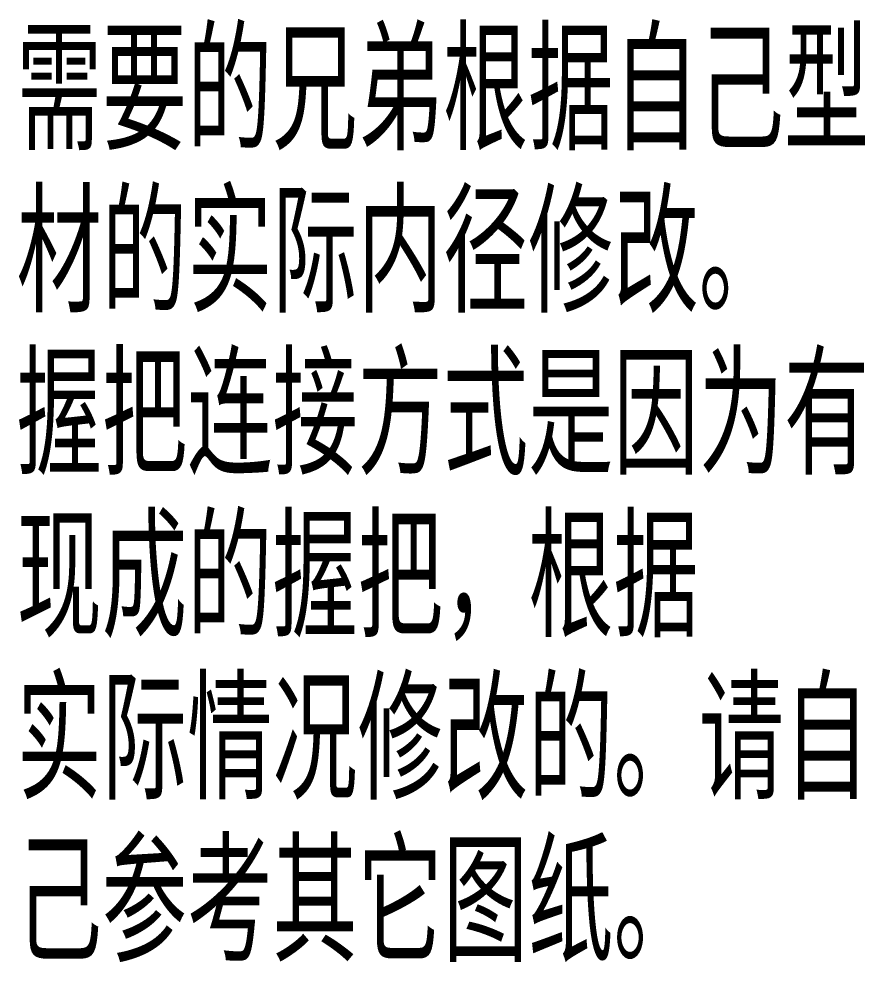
# Model space of a CAD drawing. Header units: millimetres. Extents: x 6728 to 8819, y -1283 to 914.
# Drawn here: x 8560.2 to 8779.2, y -424.1 to -180.1 of the extents above; entities that cross this region are included whole.
import ezdxf

# ---------------------------------------------------------------- set-up
doc = ezdxf.new("R2010")
doc.units = ezdxf.units.MM
doc.header["$LTSCALE"] = 1000
doc.layers.add('PUB_TEXT', color=7, linetype='Continuous')
doc.styles.add('样式 1', font='txt.shx', dxfattribs={"height": 5.5, "bigfont": 'gbcbig.shx'})

msp = doc.modelspace()

# ---------------------------------------------------------------- texts
at = {"layer": 'PUB_TEXT', "style": '样式 1'}
for s, p in [('需要的兄弟根据自己型', (8559.655, -214.051)), ('材的实际内径修改。', (8559.655, -256.051)), ('握把连接方式是因为有', (8559.655, -298.051)), ('现成的握把，根据', (8559.655, -340.051)), ('实际情况修改的。请自', (8559.655, -382.051)), ('己参考其它图纸。', (8559.655, -424.051))]:
    msp.add_text(s, height=30.6383, dxfattribs=at).set_placement(p)

doc.saveas('drawing.dxf')
